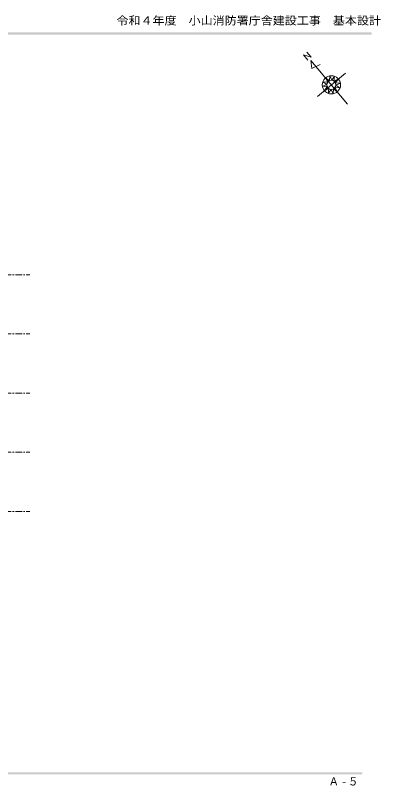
# Model space of a CAD drawing. Units: millimetres at full size; details may follow other scales. Extents: x -57346 to 60518, y -42813 to 41849.
# Drawn here: x 20415 to 60518, y -42813 to 41849 of the extents above; entities that cross this region are included whole.
import ezdxf
from ezdxf.enums import TextEntityAlignment as Align

# ---------------------------------------------------------------- set-up
doc = ezdxf.new("R2010")
doc.units = ezdxf.units.MM
doc.header["$LTSCALE"] = 150
doc.linetypes.add('CHAIN1', pattern=[8, 5, -1, 1, -1])
doc.layers.add('1-2_細線', color=7, linetype='Continuous', lineweight=13)
doc.layers.add('1-A_中芯線', color=4, linetype='CHAIN1', lineweight=9)
doc.layers.add('F-D', color=150, linetype='Continuous')
doc.styles.add('ＭＳ ゴシック', font='')
doc.styles.get('ＭＳ ゴシック').set_extended_font_data('MS Gothic')

msp = doc.modelspace()

# ---------------------------------------------------------------- linework, layer by layer
at = {"layer": '1-2_細線'}
for p, q in [((53896.7, 36452.9), (52969.9, 36001.6)), ((53588.5, 32930.8), (56652.7, 35501.9))]:
    msp.add_line(p, q, dxfattribs=at)
for points in [[(52419.6, 37824.3), (52901.7, 37249.7), (52036.5, 37502.9), (52518.6, 36928.3)], [(56888.3, 32109.7), (52870.8, 36897.5), (52969.9, 36001.6)]]:
    msp.add_lwpolyline(points, dxfattribs=at)
msp.add_lwpolyline([(54711, 34503.2), (54470.3, 34983.2), (54916.5, 34672.8), (54948.6, 35201.5), (55165.9, 34714.3), (55449.7, 35160.7), (55389.6, 34637.8), (55886.6, 34859.2), (55564.3, 34446.8), (56102.7, 34404.9), (55619.2, 34179), (56060.3, 33874.3), (55530.2, 33929.6), (55756.8, 33458.4), (55339.1, 33766.6), (55295.9, 33231.9), (55078.7, 33718.1), (54765.8, 33281.4), (54816.6, 33819.4), (54354.6, 33573.6), (54658.8, 34024.6), (54133.3, 34057.6), (54623.1, 34266.2), (54180.9, 34558.4)], close=True, dxfattribs=at)
for radius in [1000, 500]:
    msp.add_circle((55120.6, 34216.4), radius, dxfattribs=at)
at = {"layer": '1-A_中芯線'}
for p, q in [((-23990.2, 13330), (22000, 13330)), ((-23990.2, 6830), (22000, 6830)), ((-23990.2, 330), (22000, 330)), ((-23990.2, -6170), (22000, -6170)), ((-23990.2, -12670), (22000, -12670))]:
    msp.add_line(p, q, dxfattribs=at)
at = {"layer": 'F-D'}
for points in [[(-57345.7, 39745.6), (-57345.7, 39985.6), (59523.5, 39745.6), (59523.5, 39985.6)], [(-57345.7, -41582.1), (-57345.7, -41342.1), (58508.1, -41582.1), (58508.1, -41342.1)]]:
    msp.add_solid(points, dxfattribs=at)

# ---------------------------------------------------------------- texts
at = {"layer": 'F-D', "color": 3, "style": 'ＭＳ ゴシック', "width": 1.1}
msp.add_text('令和４年度\u3000小山消防署庁舎建設工事\u3000基本設計', height=879.8, dxfattribs=at).set_placement((31514.8, 40572.1), align=Align.BOTTOM_LEFT)
at = {"layer": 'F-D', "color": 2, "insert": (54806.9, -42813.2), "char_height": 879.8, "attachment_point": 7, "style": 'ＭＳ ゴシック'}
msp.add_mtext('\\T1.25;\\W0.95;Ａ-５', dxfattribs=at)

doc.saveas('drawing.dxf')
